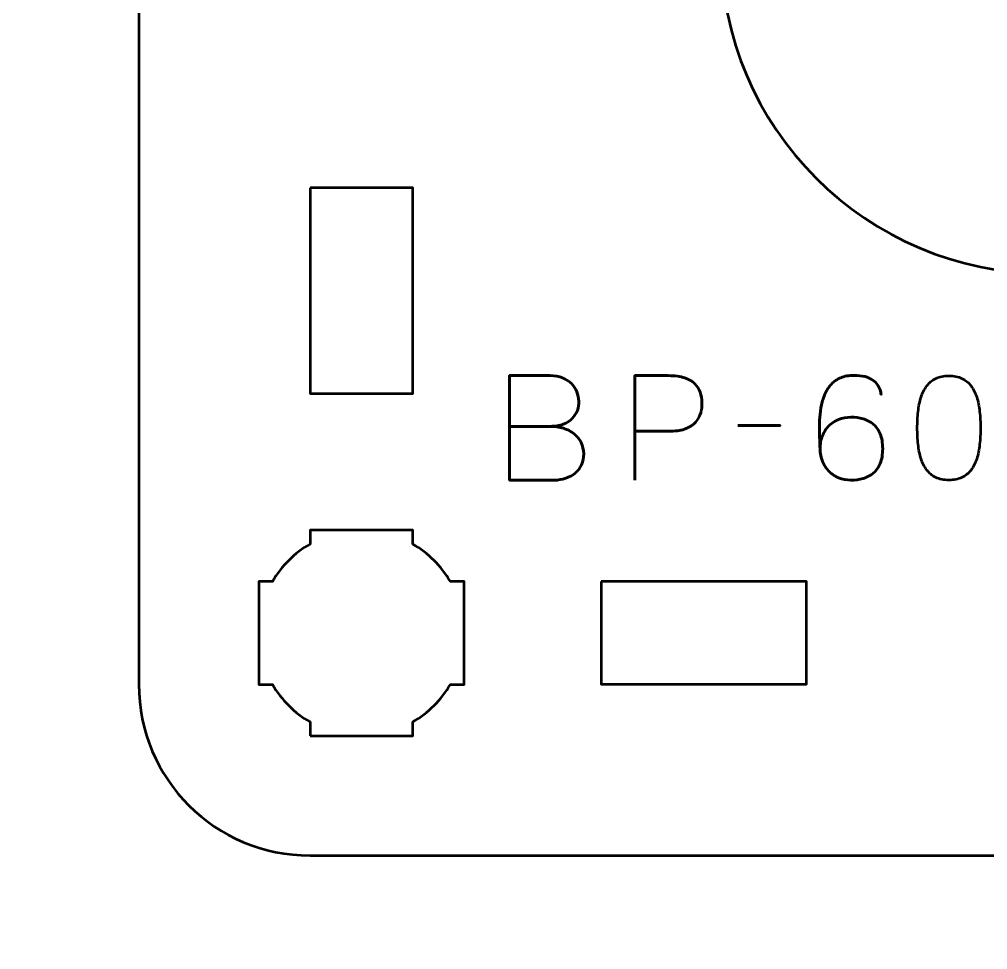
# Model space of a CAD drawing. Header units: centimetres. Extents: x -21 to 0, y -29.7 to 0.
# Drawn here: x -8.499 to -5.671, y -22.875 to -20.157 of the extents above; entities that cross this region are included whole.
import ezdxf

# ---------------------------------------------------------------- set-up
doc = ezdxf.new("R2010")
doc.units = ezdxf.units.CM
doc.header["$MEASUREMENT"] = 0
doc.layers.add('Layer 1', color=7, linetype='Continuous')

msp = doc.modelspace()

# ---------------------------------------------------------------- linework, layer by layer
at = {"layer": 'Layer 1', "color": 1, "lineweight": 53}
msp.add_open_spline([(-21.00003, -29.19995), (-21.00003, -29.19995), (-21.00003, -1.69992), (-21.00003, -1.69992), (-21.00003, -1.69992), (-21.00003, -1.61709), (-20.93286, -1.54992), (-20.85003, -1.54992), (-20.85003, -1.54992), (-20.7672, -1.54992), (-20.70003, -1.48275), (-20.70003, -1.39992), (-20.70003, -1.39992), (-20.70003, -1.31709), (-20.7672, -1.24992), (-20.85003, -1.24992), (-20.85003, -1.24992), (-20.93286, -1.24992), (-21.00003, -1.18275), (-21.00003, -1.09992), (-21.00003, -1.09992), (-21.00003, -1.09992), (-21.00003, -0.49992), (-21.00003, -0.49992), (-21.00003, -0.49992), (-21.00003, -0.22295), (-20.77694, 0.00004), (-20.49994, 0.00004), (-20.49994, 0.00004), (-20.49994, 0.00004), (-0.50008, 0.00004), (-0.50008, 0.00004), (-0.50008, 0.00004), (-0.22294, 0.00004), (0.00002, -0.22295), (0.00002, -0.49992), (0.00002, -0.49992), (0.00002, -0.49992), (0.00002, -29.19995), (0.00002, -29.19995), (0.00002, -29.19995), (0.00002, -29.47695), (-0.22294, -29.70004), (-0.50008, -29.70004), (-0.50008, -29.70004), (-0.50008, -29.70004), (-20.49994, -29.70004), (-20.49994, -29.70004), (-20.49994, -29.70004), (-20.77694, -29.70004), (-21.00003, -29.47695), (-21.00003, -29.19995)], degree=3, knots=[0, 0, 0, 0, 0.0769231, 0.0769231, 0.0769231, 0.0769231, 0.1538462, 0.1538462, 0.1538462, 0.1538462, 0.2307692, 0.2307692, 0.2307692, 0.2307692, 0.3076923, 0.3076923, 0.3076923, 0.3076923, 0.3846154, 0.3846154, 0.3846154, 0.3846154, 0.4615385, 0.4615385, 0.4615385, 0.4615385, 0.5384615, 0.5384615, 0.5384615, 0.5384615, 0.6153846, 0.6153846, 0.6153846, 0.6153846, 0.6923077, 0.6923077, 0.6923077, 0.6923077, 0.7692308, 0.7692308, 0.7692308, 0.7692308, 0.8461538, 0.8461538, 0.8461538, 0.8461538, 0.9230769, 0.9230769, 0.9230769, 0.9230769, 1, 1, 1, 1], dxfattribs=at)
at = {"layer": 'Layer 1', "color": 3, "lineweight": 53}
msp.add_open_spline([(-7.64993, -17.29997), (-7.64993, -17.29997), (-3.35006, -17.29997), (-3.35006, -17.29997), (-3.35006, -17.29997), (-3.07292, -17.29997), (-2.84996, -17.52306), (-2.84996, -17.80006), (-2.84996, -17.80006), (-2.84996, -17.80006), (-2.84996, -22.09993), (-2.84996, -22.09993), (-2.84996, -22.09993), (-2.84996, -22.37707), (-3.07292, -22.60003), (-3.35006, -22.60003), (-3.35006, -22.60003), (-3.35006, -22.60003), (-7.64993, -22.60003), (-7.64993, -22.60003), (-7.64993, -22.60003), (-7.92693, -22.60003), (-8.15002, -22.37707), (-8.15002, -22.09993), (-8.15002, -22.09993), (-8.15002, -22.09993), (-8.15002, -17.80006), (-8.15002, -17.80006), (-8.15002, -17.80006), (-8.15002, -17.52306), (-7.92693, -17.29997), (-7.64993, -17.29997)], degree=3, knots=[0, 0, 0, 0, 0.125, 0.125, 0.125, 0.125, 0.25, 0.25, 0.25, 0.25, 0.375, 0.375, 0.375, 0.375, 0.5, 0.5, 0.5, 0.5, 0.625, 0.625, 0.625, 0.625, 0.75, 0.75, 0.75, 0.75, 0.875, 0.875, 0.875, 0.875, 1, 1, 1, 1], dxfattribs=at)
at = {"layer": 'Layer 1', "lineweight": 53}
for points, knots in [([(-5.49999, -19), (-4.9754, -19), (-4.54999, -19.42541), (-4.54999, -19.95), (-4.54999, -19.95), (-4.54999, -20.47459), (-4.9754, -20.9), (-5.49999, -20.9), (-5.49999, -20.9), (-6.02458, -20.9), (-6.44999, -20.47459), (-6.44999, -19.95), (-6.44999, -19.95), (-6.44999, -19.42541), (-6.02458, -19), (-5.49999, -19)], [0, 0, 0, 0, 0.25, 0.25, 0.25, 0.25, 0.5, 0.5, 0.5, 0.5, 0.75, 0.75, 0.75, 0.75, 1, 1, 1, 1]), ([(-7.64993, -20.64998), (-7.64993, -20.64998), (-7.34992, -20.64998), (-7.34992, -20.64998), (-7.34992, -20.64998), (-7.34992, -20.64998), (-7.34992, -21.24998), (-7.34992, -21.24998), (-7.34992, -21.24998), (-7.34992, -21.24998), (-7.64993, -21.24998), (-7.64993, -21.24998), (-7.64993, -21.24998), (-7.64993, -21.24998), (-7.64993, -20.64998), (-7.64993, -20.64998)], [0, 0, 0, 0, 0.25, 0.25, 0.25, 0.25, 0.5, 0.5, 0.5, 0.5, 0.75, 0.75, 0.75, 0.75, 1, 1, 1, 1]), ([(-7.64998, -22.25006), (-7.64998, -22.25006), (-7.64998, -22.20988), (-7.64998, -22.20988), (-7.64998, -22.20988), (-7.69552, -22.18355), (-7.73348, -22.1456), (-7.75983, -22.10007), (-7.75983, -22.10007), (-7.75983, -22.10007), (-7.79998, -22.10007), (-7.79998, -22.10007), (-7.79998, -22.10007), (-7.79998, -22.10007), (-7.79998, -21.95155), (-7.79998, -21.95155), (-7.79998, -21.95155), (-7.79998, -21.95155), (-7.8, -21.95), (-7.8, -21.95), (-7.8, -21.95), (-7.8, -21.95), (-7.79998, -21.94845), (-7.79998, -21.94845), (-7.79998, -21.94845), (-7.79998, -21.94845), (-7.79998, -21.80006), (-7.79998, -21.80006), (-7.79998, -21.80006), (-7.79998, -21.80006), (-7.75988, -21.80006), (-7.75988, -21.80006), (-7.75988, -21.80006), (-7.73353, -21.75449), (-7.69554, -21.71649), (-7.64998, -21.69013), (-7.64998, -21.69013), (-7.64998, -21.69013), (-7.64998, -21.65005), (-7.64998, -21.65005), (-7.64998, -21.65005), (-7.64998, -21.65005), (-7.50464, -21.65005), (-7.50464, -21.65005), (-7.50464, -21.65005), (-7.50464, -21.65005), (-7.5, -21.64999), (-7.5, -21.64999), (-7.5, -21.64999), (-7.5, -21.64999), (-7.49535, -21.65005), (-7.49535, -21.65005), (-7.49535, -21.65005), (-7.49535, -21.65005), (-7.34997, -21.65005), (-7.34997, -21.65005), (-7.34997, -21.65005), (-7.34997, -21.65005), (-7.34997, -21.69013), (-7.34997, -21.69013), (-7.34997, -21.69013), (-7.3044, -21.71649), (-7.26643, -21.75449), (-7.24009, -21.80006), (-7.24009, -21.80006), (-7.24009, -21.80006), (-7.19997, -21.80006), (-7.19997, -21.80006), (-7.19997, -21.80006), (-7.19997, -21.80006), (-7.19997, -22.10007), (-7.19997, -22.10007), (-7.19997, -22.10007), (-7.19997, -22.10007), (-7.24014, -22.10007), (-7.24014, -22.10007), (-7.24014, -22.10007), (-7.26648, -22.1456), (-7.30444, -22.18355), (-7.34997, -22.20988), (-7.34997, -22.20988), (-7.34997, -22.20988), (-7.34997, -22.25006), (-7.34997, -22.25006), (-7.34997, -22.25006), (-7.34997, -22.25006), (-7.64998, -22.25006), (-7.64998, -22.25006)], [0, 0, 0, 0, 0.0454545, 0.0454545, 0.0454545, 0.0454545, 0.0909091, 0.0909091, 0.0909091, 0.0909091, 0.1363636, 0.1363636, 0.1363636, 0.1363636, 0.1818182, 0.1818182, 0.1818182, 0.1818182, 0.2272727, 0.2272727, 0.2272727, 0.2272727, 0.2727273, 0.2727273, 0.2727273, 0.2727273, 0.3181818, 0.3181818, 0.3181818, 0.3181818, 0.3636364, 0.3636364, 0.3636364, 0.3636364, 0.4090909, 0.4090909, 0.4090909, 0.4090909, 0.4545455, 0.4545455, 0.4545455, 0.4545455, 0.5, 0.5, 0.5, 0.5, 0.5454545, 0.5454545, 0.5454545, 0.5454545, 0.5909091, 0.5909091, 0.5909091, 0.5909091, 0.6363636, 0.6363636, 0.6363636, 0.6363636, 0.6818182, 0.6818182, 0.6818182, 0.6818182, 0.7272727, 0.7272727, 0.7272727, 0.7272727, 0.7727273, 0.7727273, 0.7727273, 0.7727273, 0.8181818, 0.8181818, 0.8181818, 0.8181818, 0.8636364, 0.8636364, 0.8636364, 0.8636364, 0.9090909, 0.9090909, 0.9090909, 0.9090909, 0.9545455, 0.9545455, 0.9545455, 0.9545455, 1, 1, 1, 1]), ([(-6.79998, -21.79993), (-6.79998, -21.79993), (-6.19997, -21.79993), (-6.19997, -21.79993), (-6.19997, -21.79993), (-6.19997, -21.79993), (-6.19997, -22.09993), (-6.19997, -22.09993), (-6.19997, -22.09993), (-6.19997, -22.09993), (-6.79998, -22.09993), (-6.79998, -22.09993), (-6.79998, -22.09993), (-6.79998, -22.09993), (-6.79998, -21.79993), (-6.79998, -21.79993)], [0, 0, 0, 0, 0.25, 0.25, 0.25, 0.25, 0.5, 0.5, 0.5, 0.5, 0.75, 0.75, 0.75, 0.75, 1, 1, 1, 1])]:
    msp.add_open_spline(points, degree=3, knots=knots, dxfattribs=at)
at = {"layer": 'Layer 1', "color": 5, "lineweight": 53}
for points, knots in [([(-7.06698, -21.34636), (-7.06698, -21.34636), (-6.94972, -21.34636), (-6.94972, -21.34636), (-6.94972, -21.34636), (-6.93448, -21.34629), (-6.9215, -21.34418), (-6.91056, -21.34001), (-6.91056, -21.34001), (-6.89969, -21.33592), (-6.89088, -21.33035), (-6.88403, -21.32336), (-6.88403, -21.32336), (-6.87719, -21.31638), (-6.87225, -21.30848), (-6.86914, -21.29973), (-6.86914, -21.29973), (-6.86611, -21.29105), (-6.8647, -21.28202), (-6.86505, -21.27271), (-6.86505, -21.27271), (-6.86548, -21.26339), (-6.86745, -21.25436), (-6.87098, -21.24554), (-6.87098, -21.24554), (-6.87444, -21.23672), (-6.87966, -21.22875), (-6.8865, -21.22162), (-6.8865, -21.22162), (-6.89334, -21.2145), (-6.90188, -21.20885), (-6.91225, -21.20469), (-6.91225, -21.20469), (-6.92263, -21.20046), (-6.93483, -21.19827), (-6.94887, -21.1982), (-6.94887, -21.1982), (-6.94887, -21.1982), (-7.06698, -21.1982), (-7.06698, -21.1982), (-7.06698, -21.1982), (-7.06698, -21.1982), (-7.06698, -21.50342), (-7.06698, -21.50342), (-7.06698, -21.50342), (-7.06698, -21.50342), (-6.93702, -21.50342), (-6.93702, -21.50342), (-6.93702, -21.50342), (-6.92488, -21.50342), (-6.91359, -21.50166), (-6.90315, -21.4982), (-6.90315, -21.4982), (-6.89271, -21.49467), (-6.88361, -21.48966), (-6.87571, -21.48296), (-6.87571, -21.48296), (-6.86787, -21.47633), (-6.86174, -21.46828), (-6.85736, -21.45876), (-6.85736, -21.45876), (-6.85299, -21.44923), (-6.85073, -21.43844), (-6.85066, -21.42637), (-6.85066, -21.42637), (-6.85094, -21.41424), (-6.85348, -21.4033), (-6.85835, -21.3935), (-6.85835, -21.3935), (-6.86322, -21.38369), (-6.86999, -21.37529), (-6.87874, -21.36824), (-6.87874, -21.36824), (-6.88749, -21.36125), (-6.89793, -21.35582), (-6.90993, -21.35208), (-6.90993, -21.35208), (-6.92192, -21.34834), (-6.93518, -21.34644), (-6.94972, -21.34636), (-6.94972, -21.34636), (-6.93518, -21.34644), (-6.92192, -21.34834), (-6.90993, -21.35208), (-6.90993, -21.35208), (-6.89793, -21.35582), (-6.88749, -21.36125), (-6.87874, -21.36824), (-6.87874, -21.36824), (-6.86999, -21.37529), (-6.86322, -21.38369), (-6.85835, -21.3935), (-6.85835, -21.3935), (-6.85348, -21.4033), (-6.85094, -21.41424), (-6.85066, -21.42637), (-6.85066, -21.42637), (-6.85073, -21.43844), (-6.85299, -21.44923), (-6.85736, -21.45876), (-6.85736, -21.45876), (-6.86174, -21.46828), (-6.86787, -21.47633), (-6.87571, -21.48296), (-6.87571, -21.48296), (-6.88361, -21.48966), (-6.89271, -21.49467), (-6.90315, -21.4982), (-6.90315, -21.4982), (-6.91359, -21.50166), (-6.92488, -21.50342), (-6.93702, -21.50342), (-6.93702, -21.50342), (-6.93702, -21.50342), (-7.06698, -21.50342), (-7.06698, -21.50342), (-7.06698, -21.50342), (-7.06698, -21.50342), (-7.06698, -21.1982), (-7.06698, -21.1982), (-7.06698, -21.1982), (-7.06698, -21.1982), (-6.94887, -21.1982), (-6.94887, -21.1982), (-6.94887, -21.1982), (-6.93483, -21.19827), (-6.92263, -21.20046), (-6.91225, -21.20469), (-6.91225, -21.20469), (-6.90188, -21.20885), (-6.89334, -21.2145), (-6.8865, -21.22162), (-6.8865, -21.22162), (-6.87966, -21.22875), (-6.87444, -21.23672), (-6.87098, -21.24554), (-6.87098, -21.24554), (-6.86745, -21.25436), (-6.86548, -21.26339), (-6.86505, -21.27271), (-6.86505, -21.27271), (-6.8647, -21.28202), (-6.86611, -21.29105), (-6.86914, -21.29973), (-6.86914, -21.29973), (-6.87225, -21.30848), (-6.87719, -21.31638), (-6.88403, -21.32336), (-6.88403, -21.32336), (-6.89088, -21.33035), (-6.89969, -21.33592), (-6.91056, -21.34001), (-6.91056, -21.34001), (-6.9215, -21.34418), (-6.93448, -21.34629), (-6.94972, -21.34636), (-6.94972, -21.34636), (-6.94972, -21.34636), (-7.06698, -21.34636), (-7.06698, -21.34636)], [0, 0, 0, 0, 0.025, 0.025, 0.025, 0.025, 0.05, 0.05, 0.05, 0.05, 0.075, 0.075, 0.075, 0.075, 0.1, 0.1, 0.1, 0.1, 0.125, 0.125, 0.125, 0.125, 0.15, 0.15, 0.15, 0.15, 0.175, 0.175, 0.175, 0.175, 0.2, 0.2, 0.2, 0.2, 0.225, 0.225, 0.225, 0.225, 0.25, 0.25, 0.25, 0.25, 0.275, 0.275, 0.275, 0.275, 0.3, 0.3, 0.3, 0.3, 0.325, 0.325, 0.325, 0.325, 0.35, 0.35, 0.35, 0.35, 0.375, 0.375, 0.375, 0.375, 0.4, 0.4, 0.4, 0.4, 0.425, 0.425, 0.425, 0.425, 0.45, 0.45, 0.45, 0.45, 0.475, 0.475, 0.475, 0.475, 0.5, 0.5, 0.5, 0.5, 0.525, 0.525, 0.525, 0.525, 0.55, 0.55, 0.55, 0.55, 0.575, 0.575, 0.575, 0.575, 0.6, 0.6, 0.6, 0.6, 0.625, 0.625, 0.625, 0.625, 0.65, 0.65, 0.65, 0.65, 0.675, 0.675, 0.675, 0.675, 0.7, 0.7, 0.7, 0.7, 0.725, 0.725, 0.725, 0.725, 0.75, 0.75, 0.75, 0.75, 0.775, 0.775, 0.775, 0.775, 0.8, 0.8, 0.8, 0.8, 0.825, 0.825, 0.825, 0.825, 0.85, 0.85, 0.85, 0.85, 0.875, 0.875, 0.875, 0.875, 0.9, 0.9, 0.9, 0.9, 0.925, 0.925, 0.925, 0.925, 0.95, 0.95, 0.95, 0.95, 0.975, 0.975, 0.975, 0.975, 1, 1, 1, 1]), ([(-6.7008, -21.50342), (-6.7008, -21.50342), (-6.7008, -21.1982), (-6.7008, -21.1982), (-6.7008, -21.1982), (-6.7008, -21.1982), (-6.60343, -21.1982), (-6.60343, -21.1982), (-6.60343, -21.1982), (-6.58396, -21.19827), (-6.56795, -21.20046), (-6.55532, -21.20469), (-6.55532, -21.20469), (-6.54276, -21.20885), (-6.53288, -21.21464), (-6.52575, -21.22198), (-6.52575, -21.22198), (-6.51863, -21.22924), (-6.51355, -21.23757), (-6.51044, -21.24695), (-6.51044, -21.24695), (-6.50741, -21.25634), (-6.50565, -21.26614), (-6.50522, -21.27652), (-6.50522, -21.27652), (-6.50473, -21.28689), (-6.50593, -21.29705), (-6.50875, -21.30692), (-6.50875, -21.30692), (-6.51164, -21.3168), (-6.51651, -21.32576), (-6.5235, -21.33381), (-6.5235, -21.33381), (-6.53041, -21.34185), (-6.53979, -21.34827), (-6.55158, -21.353), (-6.55158, -21.353), (-6.56336, -21.35779), (-6.57796, -21.36019), (-6.59539, -21.36033), (-6.59539, -21.36033), (-6.59539, -21.36033), (-6.7008, -21.36033), (-6.7008, -21.36033), (-6.7008, -21.36033), (-6.7008, -21.36033), (-6.59539, -21.36033), (-6.59539, -21.36033), (-6.59539, -21.36033), (-6.57832, -21.36019), (-6.56385, -21.35779), (-6.55214, -21.353), (-6.55214, -21.353), (-6.54036, -21.34827), (-6.53097, -21.34185), (-6.52392, -21.33381), (-6.52392, -21.33381), (-6.51693, -21.32576), (-6.51192, -21.3168), (-6.50896, -21.30692), (-6.50896, -21.30692), (-6.506, -21.29705), (-6.50473, -21.28689), (-6.50522, -21.27652), (-6.50522, -21.27652), (-6.50565, -21.26614), (-6.50741, -21.25634), (-6.51058, -21.24695), (-6.51058, -21.24695), (-6.51369, -21.23757), (-6.51891, -21.22924), (-6.52604, -21.22198), (-6.52604, -21.22198), (-6.53323, -21.21464), (-6.54311, -21.20885), (-6.55567, -21.20469), (-6.55567, -21.20469), (-6.5683, -21.20046), (-6.58417, -21.19827), (-6.60343, -21.1982), (-6.60343, -21.1982), (-6.60343, -21.1982), (-6.7008, -21.1982), (-6.7008, -21.1982), (-6.7008, -21.1982), (-6.7008, -21.1982), (-6.7008, -21.50342), (-6.7008, -21.50342)], [0, 0, 0, 0, 0.0454545, 0.0454545, 0.0454545, 0.0454545, 0.0909091, 0.0909091, 0.0909091, 0.0909091, 0.1363636, 0.1363636, 0.1363636, 0.1363636, 0.1818182, 0.1818182, 0.1818182, 0.1818182, 0.2272727, 0.2272727, 0.2272727, 0.2272727, 0.2727273, 0.2727273, 0.2727273, 0.2727273, 0.3181818, 0.3181818, 0.3181818, 0.3181818, 0.3636364, 0.3636364, 0.3636364, 0.3636364, 0.4090909, 0.4090909, 0.4090909, 0.4090909, 0.4545455, 0.4545455, 0.4545455, 0.4545455, 0.5, 0.5, 0.5, 0.5, 0.5454545, 0.5454545, 0.5454545, 0.5454545, 0.5909091, 0.5909091, 0.5909091, 0.5909091, 0.6363636, 0.6363636, 0.6363636, 0.6363636, 0.6818182, 0.6818182, 0.6818182, 0.6818182, 0.7272727, 0.7272727, 0.7272727, 0.7272727, 0.7727273, 0.7727273, 0.7727273, 0.7727273, 0.8181818, 0.8181818, 0.8181818, 0.8181818, 0.8636364, 0.8636364, 0.8636364, 0.8636364, 0.9090909, 0.9090909, 0.9090909, 0.9090909, 0.9545455, 0.9545455, 0.9545455, 0.9545455, 1, 1, 1, 1]), ([(-6.16021, -21.41156), (-6.16014, -21.39773), (-6.15789, -21.38524), (-6.15337, -21.37395), (-6.15337, -21.37395), (-6.14893, -21.36273), (-6.14265, -21.35307), (-6.13453, -21.34495), (-6.13453, -21.34495), (-6.12649, -21.33691), (-6.11696, -21.3307), (-6.1061, -21.32633), (-6.1061, -21.32633), (-6.09523, -21.32195), (-6.08331, -21.31977), (-6.07047, -21.31969), (-6.07047, -21.31969), (-6.05756, -21.31962), (-6.04549, -21.32125), (-6.03427, -21.32449), (-6.03427, -21.32449), (-6.02305, -21.32767), (-6.01325, -21.33289), (-6.00471, -21.34009), (-6.00471, -21.34009), (-5.99617, -21.34721), (-5.98947, -21.35667), (-5.98467, -21.36845), (-5.98467, -21.36845), (-5.97988, -21.38023), (-5.97741, -21.39455), (-5.97734, -21.41156), (-5.97734, -21.41156), (-5.97741, -21.42856), (-5.97988, -21.44288), (-5.98467, -21.45467), (-5.98467, -21.45467), (-5.98947, -21.46645), (-5.99617, -21.4759), (-6.00471, -21.48303), (-6.00471, -21.48303), (-6.01325, -21.49023), (-6.02305, -21.49545), (-6.03427, -21.49862), (-6.03427, -21.49862), (-6.04549, -21.50187), (-6.05756, -21.50349), (-6.07047, -21.50342), (-6.07047, -21.50342), (-6.08331, -21.50335), (-6.09509, -21.50116), (-6.10589, -21.49679), (-6.10589, -21.49679), (-6.11661, -21.49241), (-6.12592, -21.4862), (-6.1339, -21.47809), (-6.1339, -21.47809), (-6.14187, -21.47005), (-6.14815, -21.46038), (-6.15266, -21.44909), (-6.15266, -21.44909), (-6.15725, -21.43787), (-6.15972, -21.42539), (-6.16021, -21.41156), (-6.16021, -21.41156), (-6.1605, -21.40457), (-6.16085, -21.39625), (-6.16134, -21.38658), (-6.16134, -21.38658), (-6.16184, -21.37684), (-6.16212, -21.36626), (-6.16219, -21.3549), (-6.16219, -21.3549), (-6.16226, -21.34347), (-6.16191, -21.33169), (-6.16099, -21.31962), (-6.16099, -21.31962), (-6.16014, -21.30749), (-6.15845, -21.29556), (-6.15598, -21.28378), (-6.15598, -21.28378), (-6.15351, -21.27207), (-6.14998, -21.26099), (-6.14533, -21.25062), (-6.14533, -21.25062), (-6.14067, -21.24025), (-6.13467, -21.23108), (-6.12726, -21.2231), (-6.12726, -21.2231), (-6.11979, -21.21513), (-6.11068, -21.20885), (-6.09989, -21.20427), (-6.09989, -21.20427), (-6.08909, -21.19975), (-6.07632, -21.19742), (-6.06158, -21.19735), (-6.06158, -21.19735), (-6.04874, -21.19742), (-6.03787, -21.19869), (-6.02884, -21.20116), (-6.02884, -21.20116), (-6.01981, -21.20363), (-6.0124, -21.20695), (-6.00647, -21.21104), (-6.00647, -21.21104), (-6.00062, -21.2152), (-5.99596, -21.21972), (-5.99258, -21.22473), (-5.99258, -21.22473), (-5.98919, -21.22967), (-5.98665, -21.23468), (-5.9851, -21.23969), (-5.9851, -21.23969), (-5.98347, -21.24469), (-5.98242, -21.24935), (-5.98199, -21.25366), (-5.98199, -21.25366), (-5.98242, -21.24935), (-5.98347, -21.24469), (-5.9851, -21.23969), (-5.9851, -21.23969), (-5.98665, -21.23468), (-5.98919, -21.22967), (-5.99258, -21.22473), (-5.99258, -21.22473), (-5.99596, -21.21972), (-6.00062, -21.2152), (-6.00647, -21.21104), (-6.00647, -21.21104), (-6.0124, -21.20695), (-6.01981, -21.20363), (-6.02884, -21.20116), (-6.02884, -21.20116), (-6.03787, -21.19869), (-6.04874, -21.19742), (-6.06158, -21.19735), (-6.06158, -21.19735), (-6.07632, -21.19742), (-6.08909, -21.19975), (-6.09989, -21.20427), (-6.09989, -21.20427), (-6.11068, -21.20885), (-6.11979, -21.21513), (-6.12726, -21.2231), (-6.12726, -21.2231), (-6.13467, -21.23108), (-6.14067, -21.24025), (-6.14533, -21.25062), (-6.14533, -21.25062), (-6.14998, -21.26099), (-6.15351, -21.27207), (-6.15598, -21.28378), (-6.15598, -21.28378), (-6.15845, -21.29556), (-6.16014, -21.30749), (-6.16099, -21.31962), (-6.16099, -21.31962), (-6.16191, -21.33169), (-6.16226, -21.34347), (-6.16219, -21.3549), (-6.16219, -21.3549), (-6.16212, -21.36626), (-6.16184, -21.37684), (-6.16134, -21.38658), (-6.16134, -21.38658), (-6.16085, -21.39625), (-6.1605, -21.40457), (-6.16021, -21.41156), (-6.16021, -21.41156), (-6.15972, -21.42539), (-6.15725, -21.43787), (-6.15266, -21.44909), (-6.15266, -21.44909), (-6.14815, -21.46038), (-6.14187, -21.47005), (-6.1339, -21.47809), (-6.1339, -21.47809), (-6.12592, -21.4862), (-6.11661, -21.49241), (-6.10589, -21.49679), (-6.10589, -21.49679), (-6.09509, -21.50116), (-6.08331, -21.50335), (-6.07047, -21.50342), (-6.07047, -21.50342), (-6.05756, -21.50349), (-6.04549, -21.50187), (-6.03427, -21.49862), (-6.03427, -21.49862), (-6.02305, -21.49545), (-6.01325, -21.49023), (-6.00471, -21.48303), (-6.00471, -21.48303), (-5.99617, -21.4759), (-5.98947, -21.46645), (-5.98467, -21.45467), (-5.98467, -21.45467), (-5.97988, -21.44288), (-5.97741, -21.42856), (-5.97734, -21.41156), (-5.97734, -21.41156), (-5.97741, -21.39455), (-5.97988, -21.38023), (-5.98467, -21.36845), (-5.98467, -21.36845), (-5.98947, -21.35667), (-5.99617, -21.34721), (-6.00471, -21.34009), (-6.00471, -21.34009), (-6.01325, -21.33289), (-6.02305, -21.32767), (-6.03427, -21.32449), (-6.03427, -21.32449), (-6.04549, -21.32125), (-6.05756, -21.31962), (-6.07047, -21.31969), (-6.07047, -21.31969), (-6.08331, -21.31977), (-6.09523, -21.32195), (-6.1061, -21.32633), (-6.1061, -21.32633), (-6.11696, -21.3307), (-6.12649, -21.33691), (-6.13453, -21.34495), (-6.13453, -21.34495), (-6.14265, -21.35307), (-6.14893, -21.36273), (-6.15337, -21.37395), (-6.15337, -21.37395), (-6.15789, -21.38524), (-6.16014, -21.39773), (-6.16021, -21.41156)], [0, 0, 0, 0, 0.0172414, 0.0172414, 0.0172414, 0.0172414, 0.0344828, 0.0344828, 0.0344828, 0.0344828, 0.0517241, 0.0517241, 0.0517241, 0.0517241, 0.0689655, 0.0689655, 0.0689655, 0.0689655, 0.0862069, 0.0862069, 0.0862069, 0.0862069, 0.1034483, 0.1034483, 0.1034483, 0.1034483, 0.1206897, 0.1206897, 0.1206897, 0.1206897, 0.137931, 0.137931, 0.137931, 0.137931, 0.1551724, 0.1551724, 0.1551724, 0.1551724, 0.1724138, 0.1724138, 0.1724138, 0.1724138, 0.1896552, 0.1896552, 0.1896552, 0.1896552, 0.2068966, 0.2068966, 0.2068966, 0.2068966, 0.2241379, 0.2241379, 0.2241379, 0.2241379, 0.2413793, 0.2413793, 0.2413793, 0.2413793, 0.2586207, 0.2586207, 0.2586207, 0.2586207, 0.2758621, 0.2758621, 0.2758621, 0.2758621, 0.2931034, 0.2931034, 0.2931034, 0.2931034, 0.3103448, 0.3103448, 0.3103448, 0.3103448, 0.3275862, 0.3275862, 0.3275862, 0.3275862, 0.3448276, 0.3448276, 0.3448276, 0.3448276, 0.362069, 0.362069, 0.362069, 0.362069, 0.3793103, 0.3793103, 0.3793103, 0.3793103, 0.3965517, 0.3965517, 0.3965517, 0.3965517, 0.4137931, 0.4137931, 0.4137931, 0.4137931, 0.4310345, 0.4310345, 0.4310345, 0.4310345, 0.4482759, 0.4482759, 0.4482759, 0.4482759, 0.4655172, 0.4655172, 0.4655172, 0.4655172, 0.4827586, 0.4827586, 0.4827586, 0.4827586, 0.5, 0.5, 0.5, 0.5, 0.5172414, 0.5172414, 0.5172414, 0.5172414, 0.5344828, 0.5344828, 0.5344828, 0.5344828, 0.5517241, 0.5517241, 0.5517241, 0.5517241, 0.5689655, 0.5689655, 0.5689655, 0.5689655, 0.5862069, 0.5862069, 0.5862069, 0.5862069, 0.6034483, 0.6034483, 0.6034483, 0.6034483, 0.6206897, 0.6206897, 0.6206897, 0.6206897, 0.637931, 0.637931, 0.637931, 0.637931, 0.6551724, 0.6551724, 0.6551724, 0.6551724, 0.6724138, 0.6724138, 0.6724138, 0.6724138, 0.6896552, 0.6896552, 0.6896552, 0.6896552, 0.7068966, 0.7068966, 0.7068966, 0.7068966, 0.7241379, 0.7241379, 0.7241379, 0.7241379, 0.7413793, 0.7413793, 0.7413793, 0.7413793, 0.7586207, 0.7586207, 0.7586207, 0.7586207, 0.7758621, 0.7758621, 0.7758621, 0.7758621, 0.7931034, 0.7931034, 0.7931034, 0.7931034, 0.8103448, 0.8103448, 0.8103448, 0.8103448, 0.8275862, 0.8275862, 0.8275862, 0.8275862, 0.8448276, 0.8448276, 0.8448276, 0.8448276, 0.862069, 0.862069, 0.862069, 0.862069, 0.8793103, 0.8793103, 0.8793103, 0.8793103, 0.8965517, 0.8965517, 0.8965517, 0.8965517, 0.9137931, 0.9137931, 0.9137931, 0.9137931, 0.9310345, 0.9310345, 0.9310345, 0.9310345, 0.9482759, 0.9482759, 0.9482759, 0.9482759, 0.9655172, 0.9655172, 0.9655172, 0.9655172, 0.9827586, 0.9827586, 0.9827586, 0.9827586, 1, 1, 1, 1]), ([(-5.78387, -21.50342), (-5.76906, -21.50335), (-5.75629, -21.50074), (-5.74563, -21.49566), (-5.74563, -21.49566), (-5.73505, -21.49058), (-5.72623, -21.48331), (-5.71918, -21.47407), (-5.71918, -21.47407), (-5.71219, -21.46476), (-5.70669, -21.45375), (-5.7026, -21.44105), (-5.7026, -21.44105), (-5.69857, -21.42835), (-5.69568, -21.41445), (-5.69406, -21.39921), (-5.69406, -21.39921), (-5.69236, -21.38397), (-5.69152, -21.36795), (-5.69159, -21.35102), (-5.69159, -21.35102), (-5.69152, -21.33416), (-5.69236, -21.31814), (-5.69406, -21.30297), (-5.69406, -21.30297), (-5.69568, -21.2878), (-5.69857, -21.27383), (-5.7026, -21.26113), (-5.7026, -21.26113), (-5.70669, -21.2485), (-5.71219, -21.2375), (-5.71918, -21.22811), (-5.71918, -21.22811), (-5.72623, -21.2188), (-5.73505, -21.21153), (-5.74563, -21.20645), (-5.74563, -21.20645), (-5.75629, -21.2013), (-5.76906, -21.19869), (-5.78387, -21.19862), (-5.78387, -21.19862), (-5.79869, -21.19869), (-5.81146, -21.2013), (-5.82212, -21.20645), (-5.82212, -21.20645), (-5.8327, -21.21153), (-5.84152, -21.2188), (-5.84857, -21.22811), (-5.84857, -21.22811), (-5.85556, -21.2375), (-5.86106, -21.2485), (-5.86515, -21.26113), (-5.86515, -21.26113), (-5.86918, -21.27383), (-5.87207, -21.2878), (-5.87369, -21.30297), (-5.87369, -21.30297), (-5.87538, -21.31814), (-5.87623, -21.33416), (-5.87616, -21.35102), (-5.87616, -21.35102), (-5.87623, -21.36795), (-5.87538, -21.38397), (-5.87369, -21.39921), (-5.87369, -21.39921), (-5.87207, -21.41445), (-5.86918, -21.42835), (-5.86515, -21.44105), (-5.86515, -21.44105), (-5.86106, -21.45375), (-5.85556, -21.46476), (-5.84857, -21.47407), (-5.84857, -21.47407), (-5.84152, -21.48331), (-5.8327, -21.49058), (-5.82212, -21.49566), (-5.82212, -21.49566), (-5.81146, -21.50074), (-5.79869, -21.50335), (-5.78387, -21.50342)], [0, 0, 0, 0, 0.05, 0.05, 0.05, 0.05, 0.1, 0.1, 0.1, 0.1, 0.15, 0.15, 0.15, 0.15, 0.2, 0.2, 0.2, 0.2, 0.25, 0.25, 0.25, 0.25, 0.3, 0.3, 0.3, 0.3, 0.35, 0.35, 0.35, 0.35, 0.4, 0.4, 0.4, 0.4, 0.45, 0.45, 0.45, 0.45, 0.5, 0.5, 0.5, 0.5, 0.55, 0.55, 0.55, 0.55, 0.6, 0.6, 0.6, 0.6, 0.65, 0.65, 0.65, 0.65, 0.7, 0.7, 0.7, 0.7, 0.75, 0.75, 0.75, 0.75, 0.8, 0.8, 0.8, 0.8, 0.85, 0.85, 0.85, 0.85, 0.9, 0.9, 0.9, 0.9, 0.95, 0.95, 0.95, 0.95, 1, 1, 1, 1]), ([(-5.78387, -21.50342), (-5.76906, -21.50335), (-5.75629, -21.50074), (-5.74563, -21.49566), (-5.74563, -21.49566), (-5.73505, -21.49058), (-5.72623, -21.48331), (-5.71918, -21.47407), (-5.71918, -21.47407), (-5.71219, -21.46476), (-5.70669, -21.45375), (-5.7026, -21.44105), (-5.7026, -21.44105), (-5.69857, -21.42835), (-5.69568, -21.41445), (-5.69406, -21.39921), (-5.69406, -21.39921), (-5.69236, -21.38397), (-5.69152, -21.36795), (-5.69159, -21.35102), (-5.69159, -21.35102), (-5.69152, -21.33416), (-5.69236, -21.31814), (-5.69406, -21.30297), (-5.69406, -21.30297), (-5.69568, -21.2878), (-5.69857, -21.27383), (-5.7026, -21.26113), (-5.7026, -21.26113), (-5.70669, -21.2485), (-5.71219, -21.2375), (-5.71918, -21.22811), (-5.71918, -21.22811), (-5.72623, -21.2188), (-5.73505, -21.21153), (-5.74563, -21.20645), (-5.74563, -21.20645), (-5.75629, -21.2013), (-5.76906, -21.19869), (-5.78387, -21.19862), (-5.78387, -21.19862), (-5.79869, -21.19869), (-5.81146, -21.2013), (-5.82212, -21.20645), (-5.82212, -21.20645), (-5.8327, -21.21153), (-5.84152, -21.2188), (-5.84857, -21.22811), (-5.84857, -21.22811), (-5.85556, -21.2375), (-5.86106, -21.2485), (-5.86515, -21.26113), (-5.86515, -21.26113), (-5.86918, -21.27383), (-5.87207, -21.2878), (-5.87369, -21.30297), (-5.87369, -21.30297), (-5.87538, -21.31814), (-5.87623, -21.33416), (-5.87616, -21.35102), (-5.87616, -21.35102), (-5.87623, -21.36795), (-5.87538, -21.38397), (-5.87369, -21.39921), (-5.87369, -21.39921), (-5.87207, -21.41445), (-5.86918, -21.42835), (-5.86515, -21.44105), (-5.86515, -21.44105), (-5.86106, -21.45375), (-5.85556, -21.46476), (-5.84857, -21.47407), (-5.84857, -21.47407), (-5.84152, -21.48331), (-5.8327, -21.49058), (-5.82212, -21.49566), (-5.82212, -21.49566), (-5.81146, -21.50074), (-5.79869, -21.50335), (-5.78387, -21.50342)], [0, 0, 0, 0, 0.05, 0.05, 0.05, 0.05, 0.1, 0.1, 0.1, 0.1, 0.15, 0.15, 0.15, 0.15, 0.2, 0.2, 0.2, 0.2, 0.25, 0.25, 0.25, 0.25, 0.3, 0.3, 0.3, 0.3, 0.35, 0.35, 0.35, 0.35, 0.4, 0.4, 0.4, 0.4, 0.45, 0.45, 0.45, 0.45, 0.5, 0.5, 0.5, 0.5, 0.55, 0.55, 0.55, 0.55, 0.6, 0.6, 0.6, 0.6, 0.65, 0.65, 0.65, 0.65, 0.7, 0.7, 0.7, 0.7, 0.75, 0.75, 0.75, 0.75, 0.8, 0.8, 0.8, 0.8, 0.85, 0.85, 0.85, 0.85, 0.9, 0.9, 0.9, 0.9, 0.95, 0.95, 0.95, 0.95, 1, 1, 1, 1]), ([(-6.40024, -21.34382), (-6.40024, -21.34382), (-6.27705, -21.34382), (-6.27705, -21.34382), (-6.27705, -21.34382), (-6.27705, -21.34382), (-6.40024, -21.34382), (-6.40024, -21.34382)], [0, 0, 0, 0, 0.5, 0.5, 0.5, 0.5, 1, 1, 1, 1])]:
    msp.add_open_spline(points, degree=3, knots=knots, dxfattribs=at)

doc.saveas('drawing.dxf')
